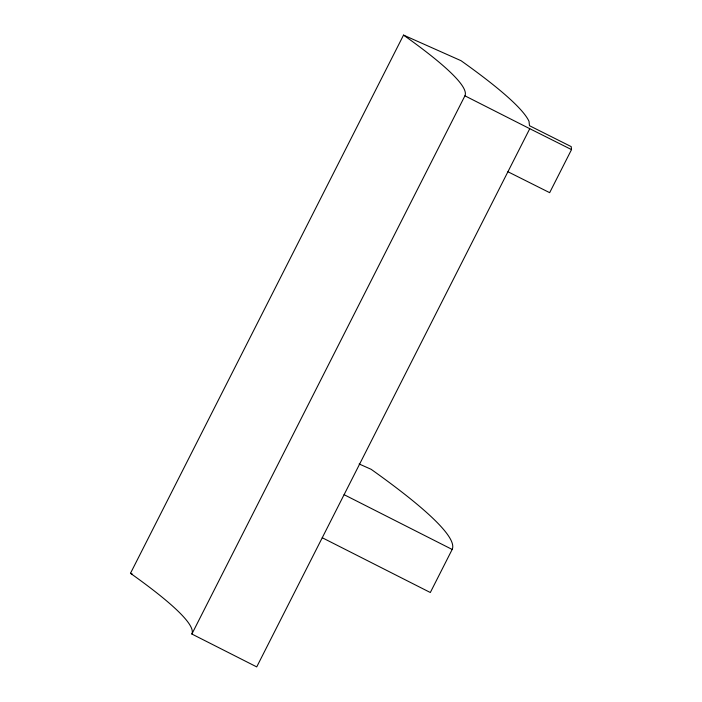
<?xml version="1.0" encoding="UTF-8"?>
<svg xmlns="http://www.w3.org/2000/svg" width="702" height="702" viewBox="0 0 702 702"><rect width="100%" height="100%" fill="white"/><g stroke="black" fill="none" stroke-linecap="round" stroke-linejoin="round"><path stroke-width="1.05" d="M571.516 149.614L529.764 128.694L256.721 666.9L191.874 634.029A605.817 52.799 26.9 0 0 130.484 573.306L403.536 35.1L461.012 60.688A678.509 59.135 26.9 0 1 529.027 121.385L529.466 125.693L571.209 146.621L571.516 149.614L549.666 192.673L507.923 171.744M191.874 634.029L464.926 95.823A605.817 52.799 26.9 0 0 403.536 35.1M359.152 463.978L371.13 469.305A799.675 69.7 26.9 0 1 452.167 549.455L430.317 592.514L322.253 537.732M130.484 573.306L132.467 574.192M464.926 95.823L529.764 128.694M344.094 494.673L452.167 549.455"/></g></svg>
